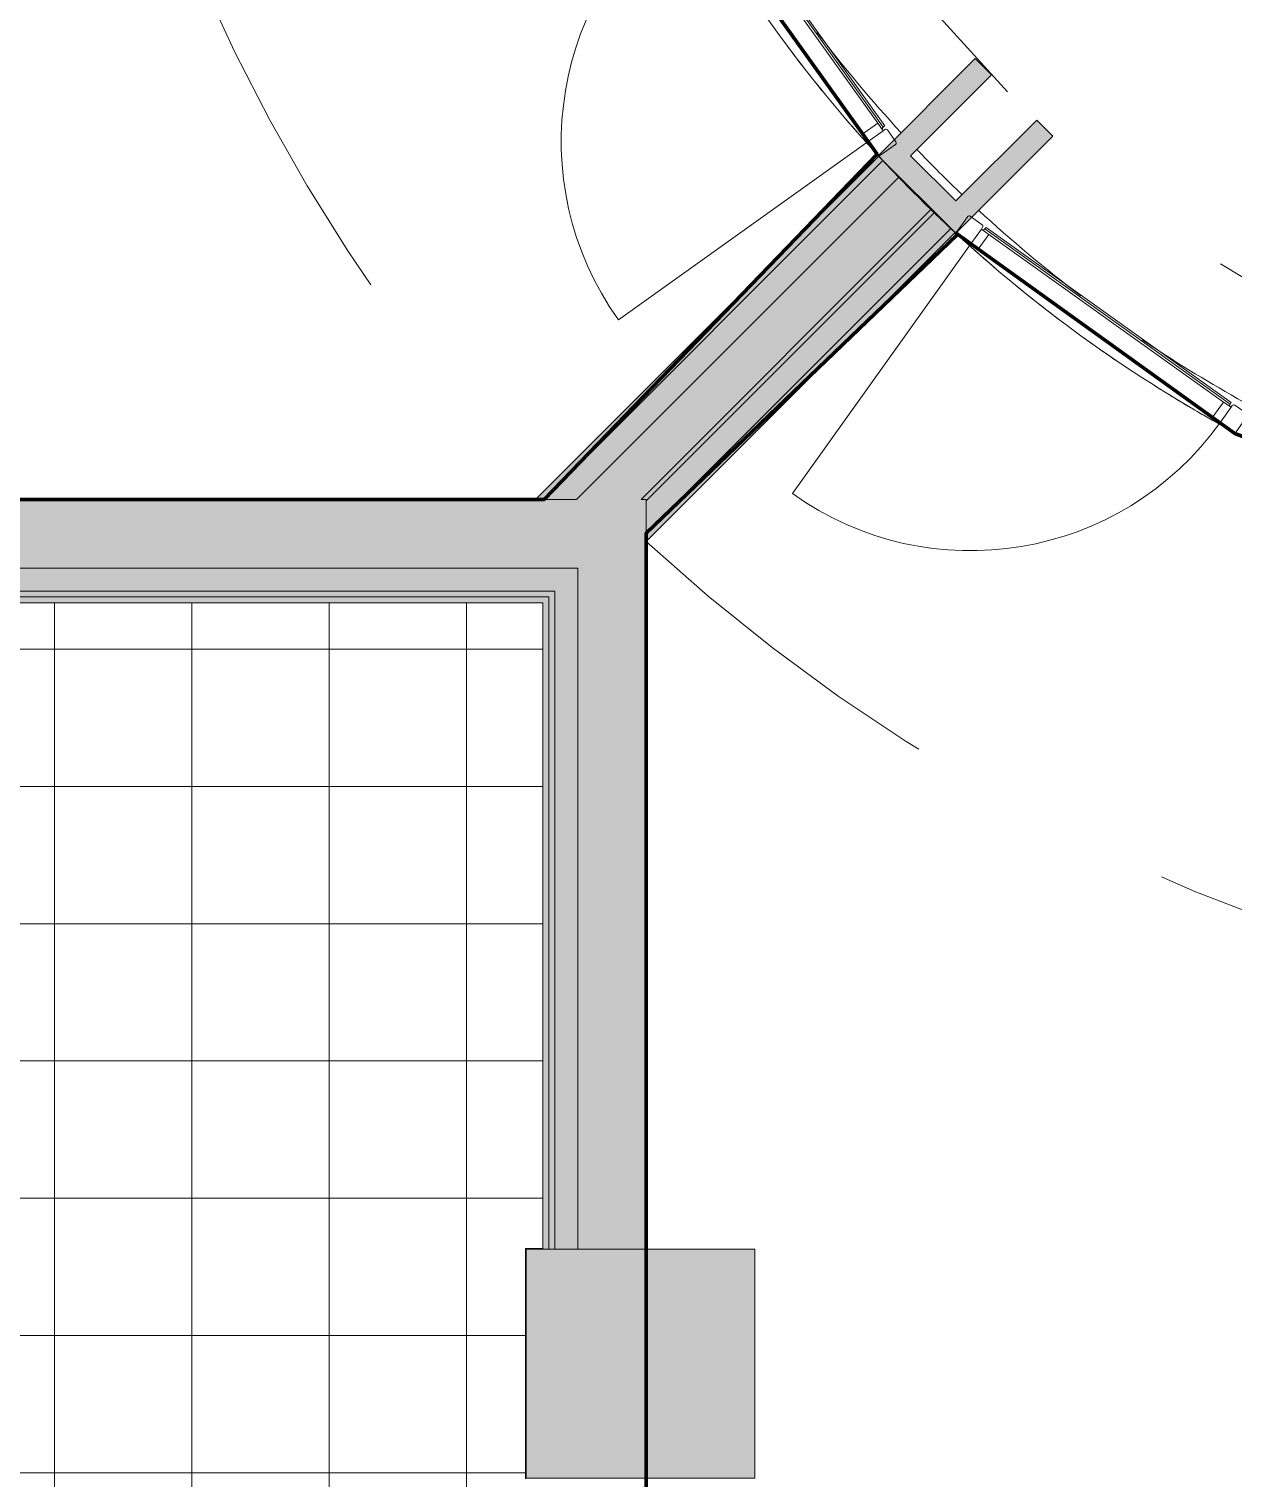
# Model space of a CAD drawing. Header units: metres. Extents: x -227.9 to -140, y 37.9 to 92.1.
# Drawn here: x -207.656 to -205.024, y 57.589 to 60.756 of the extents above; entities that cross this region are included whole.
import ezdxf

# ---------------------------------------------------------------- set-up
doc = ezdxf.new("R2010")
doc.units = ezdxf.units.M
doc.linetypes.add('JIS_02_0.7', pattern=[1.35, 0.75, -0.6])
for name, color, linetype, lineweight in [('A-COLS', 7, 'Continuous', 5), ('A-DOOR', 7, 'Continuous', 5), ('A-FLOR', 7, 'Continuous', 5), ('A-FLOR-PATT', 7, 'Continuous', 5), ('A-GLAZ-CWMG', 7, 'Continuous', 5), ('A-ROOF', 7, 'Continuous', 5), ('A-WALL', 7, 'Continuous', 5), ('A-WALL-PATT', 7, 'Continuous', 13), ('I-WALL', 7, 'Continuous', 5), ('S-COLS', 7, 'Continuous', 5)]:
    doc.layers.add(name, color=color, linetype=linetype, lineweight=lineweight)
doc.layers.add('A-DETL', color=94, linetype='Continuous', lineweight=5, true_color=0x00a600)
doc.layers.add('Chambre', color=40, linetype='Continuous')

# ---------------------------------------------------------------- blocks, each defined once
blk = doc.blocks.new('LAG-C1030-PORTES-VITRINE DE MAGASIN-13PR_08_01 - LAG-C1030-PORTES-VITRINE DE MAGASIN-13PR_08_01-12349547-MUC-LAG-PRO-PLA-ARC-TZN-N02-AG02Ec-Cote')
at = {"layer": 'A-DOOR', "color": 9, "lineweight": 9, "true_color": 0xc0c0c0}
for p, q in [((-0.3356, 0.04), (-0.3156, 0.04)), ((-0.3356, 0), (-0.3356, 0.04)), ((-0.3156, 0.04), (-0.3156, 0)), ((0.3156, 0.04), (0.3356, 0.04)), ((0.3156, 0), (0.3156, 0.04)), ((0.3356, 0.04), (0.3356, 0)), ((-0.3156, 0), (-0.3356, 0)), ((0.3356, 0), (0.3156, 0))]:
    blk.add_line(p, q, dxfattribs=at)
at = {"layer": 'A-DOOR', "color": 9, "true_color": 0xc0c0c0}
for p, q in [((0.3156, 0.04), (-0.3156, 0.04)), ((-0.3156, 0), (0.3156, 0))]:
    blk.add_line(p, q, dxfattribs=at)
at = {"layer": 'A-DOOR'}
blk.add_line((0.3356, 0), (0.3356, -0.6712), dxfattribs=at)
blk.add_arc((0.3356, 0), 0.6712, 180, 270, dxfattribs=at)
blk = doc.blocks.new('Rectangulaire Meneau - LAG-B2010-MENEAU-40x50_50-11581871-MUC-LAG-PRO-PLA-ARC-TZN-N02-AG02Ec-Cote')
at = {"layer": 'A-GLAZ-CWMG'}
for p, q in [((-205.7883, 60.5415), (-205.9798, 60.8097)), ((-205.7853, 60.5443), (-205.9765, 60.812)), ((-205.7853, 60.5443), (-205.9765, 60.812)), ((-206.0172, 60.7829), (-205.8223, 60.51)), ((-205.8223, 60.51), (-206.0172, 60.7829)), ((-205.7918, 60.5383), (-205.7883, 60.5415)), ((-205.8223, 60.51), (-205.8214, 60.5108))]:
    blk.add_line(p, q, dxfattribs=at)
at = {"layer": 'A-GLAZ-CWMG', "flags": 128}
blk.add_lwpolyline([(-205.7883, 60.5415), (-205.7862, 60.5435), (-205.7853, 60.5443)], dxfattribs=at)
blk = doc.blocks.new('Rectangulaire Meneau - LAG-B2010-MENEAU-40x50-V124-MUC-LAG-PRO-PLA-ARC-TZN-N02-AG02Ec-Cote')
at = {"layer": 'A-GLAZ-CWMG', "lineweight": 13}
for p, q in [((-0.036, 0.0013), (-0.004, 0.0013)), ((0, -0.0027), (0, -0.0447)), ((-0.04, -0.0447), (-0.04, -0.04)), ((-0.004, -0.0487), (-0.036, -0.0487))]:
    blk.add_line(p, q, dxfattribs=at)
for centre, start, end in [((-0.036, -0.0027), 90, 180), ((-0.004, -0.0027), 0, 90), ((-0.036, -0.0447), 180, 270), ((-0.004, -0.0447), 270, 0)]:
    blk.add_arc(centre, 0.004, start, end, dxfattribs=at)
blk = doc.blocks.new('LAG-C1030-PORTES-VITRINE DE MAGASIN-13PR_08_01 - LAG-C1030-PORTES-VITRINE DE MAGASIN-13PR_08_01-12349548-MUC-LAG-PRO-PLA-ARC-TZN-N02-AG02Ec-Cote')
at = {"layer": 'A-DOOR'}
blk.add_line((0.3353, 0), (0.3353, 0.6706), dxfattribs=at)
at = {"layer": 'A-DOOR', "color": 9, "lineweight": 9, "true_color": 0xc0c0c0}
for p, q in [((-0.3153, 0), (-0.3353, 0)), ((-0.3353, 0), (-0.3353, -0.04)), ((-0.3153, -0.04), (-0.3153, 0)), ((0.3353, 0), (0.3153, 0)), ((0.3153, 0), (0.3153, -0.04)), ((0.3353, -0.04), (0.3353, 0)), ((-0.3353, -0.04), (-0.3153, -0.04)), ((0.3153, -0.04), (0.3353, -0.04))]:
    blk.add_line(p, q, dxfattribs=at)
at = {"layer": 'A-DOOR', "color": 9, "true_color": 0xc0c0c0}
for p, q in [((-0.3153, 0), (0.3153, 0)), ((0.3153, -0.04), (-0.3153, -0.04))]:
    blk.add_line(p, q, dxfattribs=at)
at = {"layer": 'A-DOOR'}
blk.add_arc((0.3353, 0), 0.6706, 90, 180, dxfattribs=at)
blk = doc.blocks.new('Rectangulaire Meneau - LAG-B2010-MENEAU-40x50_50-11581901-MUC-LAG-PRO-PLA-ARC-TZN-N02-AG02Ec-Cote')
at = {"layer": 'A-GLAZ-CWMG'}
for p, q in [((-205.2983, 60.1279), (-205.0301, 59.9364)), ((-205.0282, 59.94), (-205.2959, 60.1312)), ((-205.2959, 60.1312), (-205.0282, 59.94)), ((-205.325, 60.0905), (-205.0522, 59.8957)), ((-205.325, 60.0905), (-205.0522, 59.8957)), ((-205.0324, 59.9322), (-205.0301, 59.9364)), ((-205.0522, 59.8957), (-205.0517, 59.8968))]:
    blk.add_line(p, q, dxfattribs=at)
at = {"layer": 'A-GLAZ-CWMG', "flags": 128}
blk.add_lwpolyline([(-205.0301, 59.9364), (-205.0287, 59.9389), (-205.0282, 59.94)], dxfattribs=at)
blk = doc.blocks.new('Rectangulaire Meneau - LAG-B2010-MENEAU-40x50_50-11581902-MUC-LAG-PRO-PLA-ARC-TZN-N02-AG02Ec-Cote')
at = {"layer": 'A-GLAZ-CWMG'}
for p, q in [((-205.5665, 60.3195), (-205.5697, 60.3159)), ((-205.5665, 60.3195), (-205.2983, 60.1279)), ((-205.2959, 60.1312), (-205.5637, 60.3224)), ((-205.5637, 60.3224), (-205.2959, 60.1312)), ((-205.597, 60.2862), (-205.5978, 60.2853)), ((-205.5978, 60.2853), (-205.325, 60.0905)), ((-205.5978, 60.2853), (-205.325, 60.0905))]:
    blk.add_line(p, q, dxfattribs=at)
at = {"layer": 'A-GLAZ-CWMG', "flags": 128}
blk.add_lwpolyline([(-205.5637, 60.3224), (-205.5645, 60.3216), (-205.5665, 60.3195)], dxfattribs=at)
blk = doc.blocks.new('Rectangulaire Meneau - LAG-B2010-MENEAU-40x50-V130-MUC-LAG-PRO-PLA-ARC-TZN-N02-AG02Ec-Cote')
at = {"layer": 'A-GLAZ-CWMG', "lineweight": 13}
for p, q in [((-0.04, 0.04), (-0.04, 0.0447)), ((-0.036, 0.0487), (-0.004, 0.0487)), ((0, 0.0447), (0, 0.0027)), ((-0.004, -0.0013), (-0.036, -0.0013))]:
    blk.add_line(p, q, dxfattribs=at)
for centre, start, end in [((-0.036, 0.0447), 90, 180), ((-0.004, 0.0447), 360, 90), ((-0.036, 0.0027), 180, 270), ((-0.004, 0.0027), 270, 360)]:
    blk.add_arc(centre, 0.004, start, end, dxfattribs=at)
blk = doc.blocks.new('Rectangulaire Meneau - LAG-B2010-MENEAU-40x50-V131-MUC-LAG-PRO-PLA-ARC-TZN-N02-AG02Ec-Cote')
at = {"layer": 'A-GLAZ-CWMG', "lineweight": 13}
for p, q in [((-0.04, 0.0447), (-0.04, 0.04)), ((-0.004, 0.0487), (-0.036, 0.0487)), ((0, 0.0027), (0, 0.0447)), ((-0.036, -0.0013), (-0.004, -0.0013))]:
    blk.add_line(p, q, dxfattribs=at)
for centre, start, end in [((-0.036, 0.0447), 90, 180), ((-0.004, 0.0447), 0, 90), ((-0.036, 0.0027), 180, 270), ((-0.004, 0.0027), 270, 0)]:
    blk.add_arc(centre, 0.004, start, end, dxfattribs=at)

msp = doc.modelspace()

# ---------------------------------------------------------------- hatches: boundary and pattern name
at = {"layer": 'A-COLS', "true_color": 0x808080}
msp.add_hatch(color=8, dxfattribs=at).paths.add_polyline_path([(-205.6297, 60.3096), (-205.4176, 60.5218), (-205.4532, 60.5569), (-205.6297, 60.3804), (-205.7287, 60.4793), (-205.5519, 60.6561), (-205.5873, 60.6915), (-205.7994, 60.4793), (-205.6938, 60.3738)])
at = {"layer": 'A-FLOR-PATT', "true_color": 0xc0c0c0}
h = msp.add_hatch(dxfattribs=at)
h.set_pattern_fill('FP_2', color=9, style=0, pattern_type=2)
h.set_pattern_definition([(0, (0, 0), (0, 0.3), []), (90, (0, 0), (-0.3, 0), [])])
h.paths.add_polyline_path([(-207.1219, 52.2901), (-207.1544, 52.2901), (-207.1544, 53.0776), (-207.1219, 53.0776), (-207.1219, 52.2986)])
h.paths.add_polyline_path([(-207.0174, 52.2776), (-207.0174, 53.5276), (-207.0314, 53.5285), (-207.0314, 53.5426), (-206.5324, 53.5416), (-206.5324, 57.5885), (-206.5691, 57.5885), (-206.5691, 58.0885), (-206.5324, 58.0885), (-206.5324, 59.5016), (-216.8924, 59.5016), (-216.8914, 57.1665), (-215.9675, 57.1655), (-215.9685, 54.0605), (-216.4414, 54.0605), (-216.4424, 53.0115), (-216.4564, 53.0115), (-216.4564, 53.0255), (-216.8924, 53.0255), (-216.8914, 52.2776), (-208.5469, 52.2776), (-208.5469, 52.2901), (-208.5119, 52.2901), (-208.5119, 52.2776), (-207.1219, 52.2776), (-207.1219, 52.2901), (-207.0869, 52.2901), (-207.0869, 52.2776), (-207.0324, 52.2776)])
h.paths.add_polyline_path([(-208.4794, 52.2901), (-208.5119, 52.2901), (-208.5119, 53.0776), (-208.4794, 53.0776), (-208.4794, 52.3935)])
h.paths.add_polyline_path([(-215.8764, 57.5735), (-215.8877, 57.5745), (-215.8867, 58.1035), (-215.3577, 58.1025), (-215.3587, 57.5735), (-215.8727, 57.5735)])
at = {"layer": 'A-WALL-PATT', "lineweight": 5, "true_color": 0xaaaaaa}
msp.add_hatch(color=253, dxfattribs=at).paths.add_polyline_path([(-206.3064, 59.7249), (-205.6769, 60.3544), (-205.6841, 60.3613), (-206.3178, 59.7276), (-206.3064, 59.7276)])
at = {"layer": 'I-WALL', "true_color": 0xaaaaaa}
for points in [[(-206.5483, 59.7276), (-206.5299, 59.7276), (-205.7891, 60.4685), (-205.7979, 60.478), (-206.2755, 60.0004)], [(-206.4592, 59.7276), (-205.7547, 60.4322), (-205.7891, 60.4685), (-206.5299, 59.7276)], [(-206.4592, 59.7276), (-206.3178, 59.7276), (-205.6841, 60.3613), (-205.7547, 60.4322), (-206.2755, 59.9113)], [(-206.3064, 59.6542), (-205.6406, 60.3199), (-205.6769, 60.3544), (-206.3064, 59.7249)], [(-206.3064, 59.6358), (-205.6311, 60.3111), (-205.6406, 60.3199), (-206.3064, 59.6542)], [(-206.4564, 59.5776), (-206.3064, 59.5776), (-206.3064, 59.7276), (-216.9694, 59.7276), (-216.9694, 59.5776), (-206.6866, 59.5776)], [(-207.0978, 59.5276), (-206.4564, 59.5276), (-206.4564, 59.5776), (-216.9194, 59.5776), (-216.9194, 59.5276), (-208.7424, 59.5276)], [(-206.4564, 58.0885), (-206.3064, 58.0885), (-206.3064, 59.5776), (-206.4564, 59.5776), (-206.4564, 58.4984)], [(-206.5194, 59.5146), (-206.5064, 59.5146), (-206.5064, 59.5276), (-216.9064, 59.5276), (-216.9064, 59.5146), (-207.0978, 59.5146)], [(-206.4564, 58.0885), (-206.4564, 59.5276), (-206.5064, 59.5276), (-206.5064, 58.0885)], [(-206.5324, 59.5016), (-206.5194, 59.5016), (-206.5194, 59.5146), (-216.9064, 59.5146), (-216.9064, 59.5016), (-207.0978, 59.5016)], [(-206.5194, 58.0885), (-206.5194, 59.5016), (-206.5324, 59.5016), (-206.5324, 58.0885)], [(-206.5194, 58.0885), (-206.5064, 58.0885), (-206.5064, 59.5146), (-206.5194, 59.5146), (-206.5194, 58.4984)]]:
    msp.add_hatch(color=253, dxfattribs=at).paths.add_polyline_path(points)
at = {"layer": 'S-COLS', "true_color": 0x808080}
msp.add_hatch(color=8, dxfattribs=at).paths.add_polyline_path([(-206.5691, 57.5885), (-206.0691, 57.5885), (-206.0691, 58.0885), (-206.5691, 58.0885)])

# ---------------------------------------------------------------- linework, layer by layer
at = {"layer": 'A-COLS', "lineweight": 13}
for p, q in [((-205.5873, 60.6915), (-205.7994, 60.4793)), ((-205.5519, 60.6561), (-205.5873, 60.6915)), ((-205.7287, 60.4793), (-205.5519, 60.6561)), ((-205.4529, 60.5571), (-205.6297, 60.3804)), ((-205.4176, 60.5218), (-205.4529, 60.5571)), ((-205.6297, 60.3096), (-205.4176, 60.5218)), ((-205.7994, 60.4793), (-205.6297, 60.3096)), ((-205.6297, 60.3804), (-205.7287, 60.4793))]:
    msp.add_line(p, q, dxfattribs=at)
at = {"layer": 'A-DETL', "color": 7, "linetype": 'JIS_02_0.7'}
msp.add_arc((-203.5941, 62.5135), 2.7, 180, 270, dxfattribs=at)
at = {"layer": 'A-DETL', "color": 9, "linetype": 'JIS_02_0.7', "lineweight": 9, "true_color": 0xc0c0c0}
for centre, radius, start, end in [((-203.5555, 62.4875), 4.0617, 184.7126, 222.5673), ((-203.5654, 62.6111), 4.0455, 227.3472, 267.8458)]:
    msp.add_arc(centre, radius, start, end, dxfattribs=at)
at = {"layer": 'A-FLOR', "lineweight": 9}
for start, end in [(208.5823, 222.3676), (222.9642, 223.1843), (223.2159, 226.7845), (226.8147, 227.0358), (227.6523, 241.4035)]:
    msp.add_arc((-203.5941, 62.5135), 3, start, end, dxfattribs=at)
at = {"layer": 'A-FLOR'}
for start, end in [(218.2339, 219.3222), (221.9338, 222.4711), (227.5578, 227.9538), (230.5946, 231.5939), (234.1737, 235.2338), (237.7528, 238.8736), (241.3319, 241.4484)]:
    msp.add_arc((-203.5941, 62.5135), 3, start, end, dxfattribs=at)
at = {"layer": 'A-ROOF'}
for centre, radius, start, end in [((-203.5791, 62.5285), 2.2, 180, 270), ((-203.5441, 62.5635), 3, 217.2189, 222.6879), ((-203.5441, 62.5635), 3, 223.644, 226.3183), ((-203.5441, 62.5635), 3, 227.2743, 232.8332), ((-203.5441, 62.5635), 3, 235.9863, 245.3008)]:
    msp.add_arc(centre, radius, start, end, dxfattribs=at)
at = {"layer": 'A-WALL'}
for p, q in [((-206.5299, 59.7276), (-205.7891, 60.4685)), ((-206.4592, 59.7276), (-205.7547, 60.4322)), ((-206.3178, 59.7276), (-205.6841, 60.3613)), ((-206.3064, 59.7249), (-205.6769, 60.3544)), ((-206.3064, 59.6542), (-205.6406, 60.3199)), ((-206.4592, 59.7276), (-206.5483, 59.7276)), ((-206.3064, 59.7276), (-206.3178, 59.7276)), ((-206.3064, 59.6358), (-206.3064, 59.7276)), ((-206.4564, 59.5776), (-216.9694, 59.5776)), ((-206.4564, 58.0885), (-206.4564, 59.5776)), ((-206.5064, 59.5276), (-216.9194, 59.5276)), ((-206.5064, 58.0885), (-206.5064, 59.5276)), ((-206.5194, 59.5146), (-216.9064, 59.5146)), ((-206.5194, 58.0885), (-206.5194, 59.5146))]:
    msp.add_line(p, q, dxfattribs=at)
for start, end in [(216.7588, 218.471), (220.4192, 222.1385), (224.0793, 224.8847), (224.8925, 225.8055), (227.739, 229.472), (231.3982, 233.1381), (235.0569, 236.8038), (238.7148, 240.4693)]:
    msp.add_arc((-203.5939, 62.5136), 3.0002, start, end, dxfattribs=at)
at = {"layer": 'Chambre', "lineweight": 140}
for points in [[(-206.5941, 64.1431), (-215.4194, 64.1459), (-215.4194, 63.1787), (-216.9064, 63.1787), (-216.9064, 59.7276), (-206.5299, 59.7276), (-205.802, 60.4824), (-206.2122, 61.0559), (-206.4834, 61.7358), (-206.5851, 62.4715), (-206.5941, 64.1431)], [(-205.6272, 60.3063), (-206.3064, 59.6542), (-206.3064, 53.5276), (-205.6194, 53.5276), (-205.6064, 52.2776), (-201.3374, 52.2776), (-201.3754, 59.5137), (-203.5901, 59.5137), (-204.32, 59.6027), (-205.02, 59.8718), (-205.6311, 60.3111)]]:
    msp.add_lwpolyline(points, dxfattribs=at)
at = {"layer": 'I-WALL', "lineweight": 13}
for p, q in [((-205.7979, 60.478), (-206.5483, 59.7276)), ((-206.3064, 59.6358), (-205.6311, 60.3111)), ((-206.5483, 59.7276), (-216.9064, 59.7276)), ((-206.3064, 58.0885), (-206.3064, 59.6358)), ((-206.5324, 59.5016), (-216.9064, 59.5016)), ((-206.5324, 58.0885), (-206.5324, 59.5016)), ((-206.5339, 58.09), (-206.5706, 58.09)), ((-206.5706, 58.09), (-206.5706, 57.587)), ((-206.5691, 58.0885), (-206.3064, 58.0885)), ((-206.5691, 57.5885), (-206.5691, 58.0885))]:
    msp.add_line(p, q, dxfattribs=at)
msp.add_arc((-203.5941, 62.5135), 3, 222.7269, 227.2353, dxfattribs=at)
at = {"layer": 'S-COLS', "lineweight": 9}
for p, q in [((-206.0691, 58.0885), (-206.5691, 58.0885)), ((-206.5691, 58.0885), (-206.5691, 57.5885)), ((-206.0691, 57.5885), (-206.0691, 58.0885)), ((-206.5691, 57.5885), (-206.0691, 57.5885))]:
    msp.add_line(p, q, dxfattribs=at)

# ---------------------------------------------------------------- block references
at = {"layer": 'A-DOOR', "color": 9, "true_color": 0xc0c0c0}
for name, p, rotation in [('LAG-C1030-PORTES-VITRINE DE MAGASIN-13PR_08_01 - LAG-C1030-PORTES-VITRINE DE MAGASIN-13PR_08_01-12349547-MUC-LAG-PRO-PLA-ARC-TZN-N02-AG02Ec-Cote', (-206.0162, 60.7837), 305.5316810940427), ('LAG-C1030-PORTES-VITRINE DE MAGASIN-13PR_08_01 - LAG-C1030-PORTES-VITRINE DE MAGASIN-13PR_08_01-12349548-MUC-LAG-PRO-PLA-ARC-TZN-N02-AG02Ec-Cote', (-205.3243, 60.0915), 144.4680045086029)]:
    msp.add_blockref(name, p, dxfattribs=dict(at, rotation=rotation))
at = {"layer": 'A-GLAZ-CWMG'}
for name in ['Rectangulaire Meneau - LAG-B2010-MENEAU-40x50_50-11581871-MUC-LAG-PRO-PLA-ARC-TZN-N02-AG02Ec-Cote', 'Rectangulaire Meneau - LAG-B2010-MENEAU-40x50_50-11581902-MUC-LAG-PRO-PLA-ARC-TZN-N02-AG02Ec-Cote', 'Rectangulaire Meneau - LAG-B2010-MENEAU-40x50_50-11581901-MUC-LAG-PRO-PLA-ARC-TZN-N02-AG02Ec-Cote']:
    msp.add_blockref(name, (0, 0), dxfattribs=at)
at = {"layer": 'A-GLAZ-CWMG', "extrusion": (0, 0, -1)}
for name, p, rotation in [('Rectangulaire Meneau - LAG-B2010-MENEAU-40x50-V124-MUC-LAG-PRO-PLA-ARC-TZN-N02-AG02Ec-Cote', (205.7979, 60.478), 234.4683189059574), ('Rectangulaire Meneau - LAG-B2010-MENEAU-40x50-V130-MUC-LAG-PRO-PLA-ARC-TZN-N02-AG02Ec-Cote', (205.6297, 60.3096), 35.53199549139711)]:
    msp.add_blockref(name, p, dxfattribs=dict(at, rotation=rotation))
at = {"layer": 'A-GLAZ-CWMG', "rotation": 324.4680045086028}
msp.add_blockref('Rectangulaire Meneau - LAG-B2010-MENEAU-40x50-V131-MUC-LAG-PRO-PLA-ARC-TZN-N02-AG02Ec-Cote', (-205.0189, 59.8734), dxfattribs=at)

doc.saveas('drawing.dxf')
